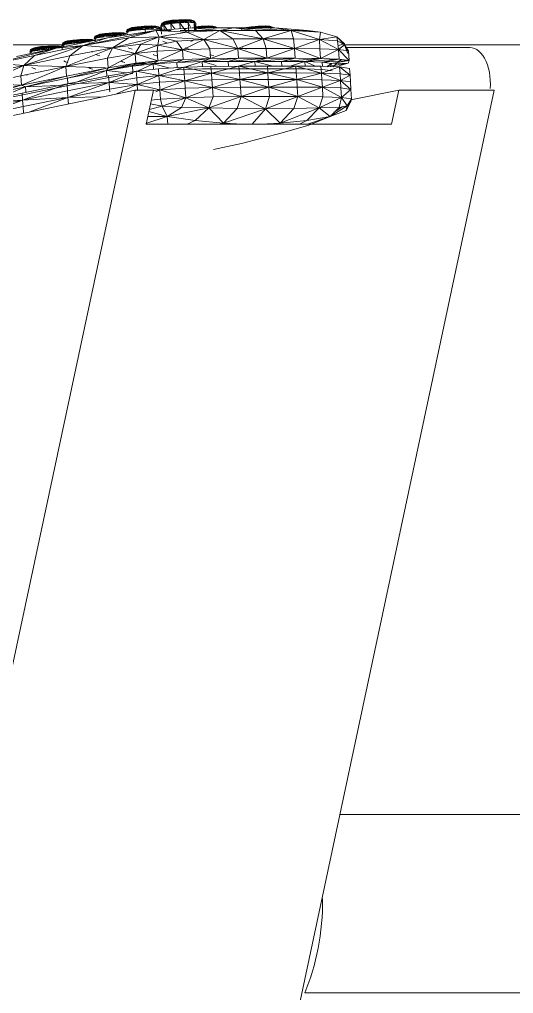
# Model space of a CAD drawing. Extents: x 4834 to 83801, y -13735 to 32221.
# Drawn here: x 13667.56 to 13673.19, y -12484.88 to -12473.78 of the extents above; entities that cross this region are included whole.
import ezdxf

# ---------------------------------------------------------------- set-up
doc = ezdxf.new("R2010")
doc.units = 0
doc.header["$LTSCALE"] = 8
doc.header["$MEASUREMENT"] = 0
doc.layers.add('ELEVATION', color=7, linetype='Continuous', lineweight=25, true_color=0xdda54b)

msp = doc.modelspace()

# ---------------------------------------------------------------- linework, layer by layer
at = {"layer": 'ELEVATION', "color": 6, "linetype": 'Continuous', "lineweight": 0}
for p, q in [((13669.36667, -12473.79464), (13669.45753, -12473.77593)), ((13669.3803, -12473.77842), (13669.45753, -12473.77593)), ((13669.45753, -12473.77593), (13669.51042, -12473.77846)), ((13669.45753, -12473.77593), (13669.47488, -12473.78443)), ((13669.45753, -12473.77593), (13669.53739, -12473.78742)), ((13668.81353, -12473.87786), (13668.78555, -12473.89146)), ((13668.81864, -12473.8804), (13668.78555, -12473.89146)), ((13668.8279, -12473.88472), (13668.78555, -12473.89146)), ((13668.8279, -12473.88472), (13668.80254, -12473.89958)), ((13668.88078, -12473.88724), (13668.80254, -12473.89958)), ((13668.81864, -12473.8804), (13668.81079, -12473.90915)), ((13668.84152, -12473.86849), (13668.81353, -12473.87786)), ((13668.97164, -12473.86853), (13668.81353, -12473.87786)), ((13668.8279, -12473.88472), (13668.81353, -12473.87786)), ((13668.81353, -12473.87786), (13668.81864, -12473.8804)), ((13668.84152, -12473.86849), (13668.81864, -12473.8804)), ((13668.81864, -12473.8804), (13668.89295, -12473.86934)), ((13668.81864, -12473.8804), (13668.88983, -12473.89739)), ((13668.97164, -12473.86853), (13668.8279, -12473.88472)), ((13668.88078, -12473.88724), (13668.8279, -12473.88472)), ((13668.84152, -12473.86849), (13668.90438, -12473.85914)), ((13668.97164, -12473.86853), (13668.84152, -12473.86849)), ((13668.84152, -12473.86849), (13668.89295, -12473.86934)), ((13668.88078, -12473.88724), (13668.86505, -12473.90256)), ((13668.97164, -12473.86853), (13668.88078, -12473.88724)), ((13668.95801, -12473.88475), (13668.88078, -12473.88724)), ((13668.89295, -12473.86934), (13668.88983, -12473.89739)), ((13668.95801, -12473.88475), (13668.88983, -12473.89782)), ((13668.90438, -12473.85914), (13668.89295, -12473.86934)), ((13668.89295, -12473.86934), (13668.98855, -12473.86126)), ((13668.89295, -12473.86934), (13668.99154, -12473.8888)), ((13668.90438, -12473.85914), (13668.98526, -12473.85231)), ((13668.97164, -12473.86853), (13668.90438, -12473.85914)), ((13668.90438, -12473.85914), (13668.98855, -12473.86126)), ((13668.97164, -12473.86853), (13668.95801, -12473.88475)), ((13669.03889, -12473.87792), (13668.95801, -12473.88475)), ((13668.97164, -12473.86853), (13669.06249, -12473.84982)), ((13668.97164, -12473.86853), (13668.98526, -12473.85231)), ((13668.97164, -12473.86853), (13669.11538, -12473.85234)), ((13668.97164, -12473.86853), (13669.12975, -12473.85921)), ((13668.97164, -12473.86853), (13669.10175, -12473.86857)), ((13668.97164, -12473.86853), (13669.03889, -12473.87792)), ((13668.98526, -12473.85231), (13669.06249, -12473.84982)), ((13668.98526, -12473.85231), (13668.98855, -12473.86126)), ((13668.98526, -12473.85231), (13669.07985, -12473.85832)), ((13668.98855, -12473.86126), (13669.07985, -12473.85832)), ((13668.98855, -12473.86126), (13668.99154, -12473.8888)), ((13668.98855, -12473.86126), (13669.08865, -12473.88567)), ((13669.03889, -12473.87792), (13668.99154, -12473.89037)), ((13668.99154, -12473.8888), (13669.08865, -12473.88567)), ((13669.10175, -12473.86857), (13669.03889, -12473.87792)), ((13669.06249, -12473.84982), (13669.11538, -12473.85234)), ((13669.06249, -12473.84982), (13669.07985, -12473.85832)), ((13669.06249, -12473.84982), (13669.14236, -12473.86131)), ((13669.07985, -12473.85832), (13669.14236, -12473.86131)), ((13669.07985, -12473.85832), (13669.08865, -12473.88567)), ((13669.07985, -12473.85832), (13669.15515, -12473.88884)), ((13669.08865, -12473.88567), (13669.15515, -12473.88884)), ((13669.12975, -12473.85921), (13669.10175, -12473.86857)), ((13669.10175, -12473.86857), (13669.12625, -12473.88048)), ((13669.11455, -12473.90025), (13669.52998, -12473.87219)), ((13669.11538, -12473.85234), (13669.14236, -12473.86131)), ((13669.11538, -12473.85234), (13669.12975, -12473.85921)), ((13669.11538, -12473.85234), (13669.15934, -12473.86942)), ((13669.12975, -12473.85921), (13669.12625, -12473.88048)), ((13669.15934, -12473.86942), (13669.12625, -12473.88048)), ((13669.12975, -12473.85921), (13669.15934, -12473.86942)), ((13669.14236, -12473.86131), (13669.15934, -12473.86942)), ((13669.14236, -12473.86131), (13669.15515, -12473.88884)), ((13669.14236, -12473.86131), (13669.17078, -12473.89461)), ((13669.15934, -12473.86942), (13669.17078, -12473.89254)), ((13669.18059, -12473.81758), (13669.17062, -12473.84704)), ((13669.19757, -12473.82569), (13669.17062, -12473.84704)), ((13669.20582, -12473.83526), (13669.17062, -12473.84704)), ((13669.17062, -12473.84704), (13669.17712, -12473.94267)), ((13669.18869, -12473.85567), (13669.17062, -12473.84704)), ((13669.17062, -12473.84704), (13669.18658, -12473.89539)), ((13669.20856, -12473.80397), (13669.18059, -12473.81758)), ((13669.21368, -12473.80651), (13669.18059, -12473.81758)), ((13669.22293, -12473.81083), (13669.18059, -12473.81758)), ((13669.19757, -12473.82569), (13669.18059, -12473.81758)), ((13669.18059, -12473.81758), (13669.20582, -12473.83526)), ((13669.19757, -12473.82569), (13669.18869, -12473.85567)), ((13669.22293, -12473.81083), (13669.19757, -12473.82569)), ((13669.27582, -12473.81336), (13669.19757, -12473.82569)), ((13669.25254, -12473.82832), (13669.19757, -12473.82569)), ((13669.21368, -12473.80651), (13669.20582, -12473.83526)), ((13669.20582, -12473.83526), (13669.28487, -12473.82351)), ((13669.20582, -12473.83526), (13669.20976, -12473.89324)), ((13669.20582, -12473.83526), (13669.24088, -12473.88927)), ((13669.23656, -12473.79461), (13669.20856, -12473.80397)), ((13669.36667, -12473.79464), (13669.20856, -12473.80397)), ((13669.22293, -12473.81083), (13669.20856, -12473.80397)), ((13669.20856, -12473.80397), (13669.21368, -12473.80651)), ((13669.23656, -12473.79461), (13669.21368, -12473.80651)), ((13669.21368, -12473.80651), (13669.28798, -12473.79546)), ((13669.21368, -12473.80651), (13669.28487, -12473.82351)), ((13669.36667, -12473.79464), (13669.22293, -12473.81083)), ((13669.27582, -12473.81336), (13669.22293, -12473.81083)), ((13669.23656, -12473.79461), (13669.29942, -12473.78525)), ((13669.36667, -12473.79464), (13669.23656, -12473.79461)), ((13669.23656, -12473.79461), (13669.28798, -12473.79546)), ((13669.27582, -12473.81336), (13669.26009, -12473.82868)), ((13669.36667, -12473.79464), (13669.27582, -12473.81336)), ((13669.35305, -12473.81087), (13669.27582, -12473.81336)), ((13669.28798, -12473.79546), (13669.28487, -12473.82351)), ((13669.35305, -12473.81087), (13669.28487, -12473.82393)), ((13669.28487, -12473.82351), (13669.38657, -12473.81491)), ((13669.28487, -12473.82351), (13669.28908, -12473.88546)), ((13669.28487, -12473.82351), (13669.33156, -12473.88217)), ((13669.29942, -12473.78525), (13669.28798, -12473.79546)), ((13669.28798, -12473.79546), (13669.38359, -12473.78738)), ((13669.28798, -12473.79546), (13669.38657, -12473.81491)), ((13669.29942, -12473.78525), (13669.3803, -12473.77842)), ((13669.36667, -12473.79464), (13669.29942, -12473.78525)), ((13669.29942, -12473.78525), (13669.38359, -12473.78738)), ((13669.36667, -12473.79464), (13669.35305, -12473.81087)), ((13669.43393, -12473.80403), (13669.35305, -12473.81087)), ((13669.36667, -12473.79464), (13669.3803, -12473.77842)), ((13669.36667, -12473.79464), (13669.51042, -12473.77846)), ((13669.36667, -12473.79464), (13669.52479, -12473.78532)), ((13669.36667, -12473.79464), (13669.49679, -12473.79468)), ((13669.36667, -12473.79464), (13669.43393, -12473.80403)), ((13669.3803, -12473.77842), (13669.38359, -12473.78738)), ((13669.3803, -12473.77842), (13669.47488, -12473.78443)), ((13669.38359, -12473.78738), (13669.47488, -12473.78443)), ((13669.38359, -12473.78738), (13669.38657, -12473.81491)), ((13669.38359, -12473.78738), (13669.48369, -12473.81178)), ((13669.43393, -12473.80403), (13669.38657, -12473.81648)), ((13669.38657, -12473.81491), (13669.48369, -12473.81178)), ((13669.38657, -12473.81491), (13669.39083, -12473.87758)), ((13669.38657, -12473.81491), (13669.46405, -12473.92038)), ((13669.49679, -12473.79468), (13669.43393, -12473.80403)), ((13669.46346, -12473.87804), (13669.43549, -12473.89165)), ((13669.49146, -12473.86868), (13669.46346, -12473.87804)), ((13669.47488, -12473.78443), (13669.53739, -12473.78742)), ((13669.47488, -12473.78443), (13669.48369, -12473.81178)), ((13669.47488, -12473.78443), (13669.55019, -12473.81496)), ((13669.48369, -12473.81178), (13669.55019, -12473.81496)), ((13669.48369, -12473.81178), (13669.49095, -12473.91867)), ((13669.48369, -12473.81178), (13669.51029, -12473.86465)), ((13669.52479, -12473.78532), (13669.49679, -12473.79468)), ((13669.49679, -12473.79468), (13669.52129, -12473.8066)), ((13669.51042, -12473.77846), (13669.53739, -12473.78742)), ((13669.51042, -12473.77846), (13669.52479, -12473.78532)), ((13669.51042, -12473.77846), (13669.55438, -12473.79553)), ((13669.52479, -12473.78532), (13669.52129, -12473.8066)), ((13669.55438, -12473.79553), (13669.52129, -12473.8066)), ((13669.52479, -12473.78532), (13669.55438, -12473.79553)), ((13669.99962, -12473.87233), (13669.52998, -12473.87219)), ((13669.53739, -12473.78742), (13669.55438, -12473.79553)), ((13669.53739, -12473.78742), (13669.55019, -12473.81496)), ((13669.53739, -12473.78742), (13669.56826, -12473.82359)), ((13669.55019, -12473.81496), (13669.55605, -12473.90129)), ((13669.55019, -12473.81496), (13669.56563, -12473.90131)), ((13669.55383, -12473.8686), (13669.63849, -12473.86145)), ((13669.62157, -12473.86871), (13669.55384, -12473.8687)), ((13669.62157, -12473.86871), (13669.55411, -12473.87269)), ((13669.55423, -12473.87449), (13669.84384, -12473.90197)), ((13669.55432, -12473.85932), (13669.6352, -12473.85249)), ((13669.62157, -12473.86871), (13669.55432, -12473.85932)), ((13669.55432, -12473.85932), (13669.63849, -12473.86145)), ((13669.55438, -12473.79553), (13669.56826, -12473.82359)), ((13669.56826, -12473.82359), (13669.55615, -12473.90129)), ((13669.56826, -12473.82359), (13669.57356, -12473.90156)), ((13669.62157, -12473.86871), (13669.71243, -12473.85)), ((13669.62157, -12473.86871), (13669.6352, -12473.85249)), ((13669.62157, -12473.86871), (13669.76532, -12473.85253)), ((13669.62157, -12473.86871), (13669.77969, -12473.85939)), ((13669.62157, -12473.86871), (13669.75169, -12473.86875)), ((13669.6352, -12473.85249), (13669.71243, -12473.85)), ((13669.6352, -12473.85249), (13669.63849, -12473.86145)), ((13669.6352, -12473.85249), (13669.72978, -12473.85851)), ((13669.63849, -12473.86145), (13669.72978, -12473.85851)), ((13669.63849, -12473.86145), (13669.68274, -12473.87224)), ((13669.71243, -12473.85), (13669.76532, -12473.85253)), ((13669.71243, -12473.85), (13669.72978, -12473.85851)), ((13669.71243, -12473.85), (13669.79229, -12473.86149)), ((13669.72978, -12473.85851), (13669.79229, -12473.86149)), ((13669.77969, -12473.85939), (13669.75169, -12473.86875)), ((13669.76532, -12473.85253), (13669.79229, -12473.86149)), ((13669.76532, -12473.85253), (13669.77969, -12473.85939)), ((13669.76532, -12473.85253), (13669.80928, -12473.8696)), ((13669.77969, -12473.85939), (13669.77619, -12473.88067)), ((13669.77969, -12473.85939), (13669.80928, -12473.8696)), ((13669.79229, -12473.86149), (13669.80928, -12473.8696)), ((13669.79229, -12473.86149), (13669.80255, -12473.8735)), ((13669.99962, -12473.87233), (13669.84384, -12473.90197)), ((13669.99962, -12473.87233), (13670.46954, -12473.87246)), ((13669.99962, -12473.87233), (13670.65823, -12473.9022)), ((13669.99962, -12473.87233), (13670.25095, -12473.90208)), ((13670.1134, -12473.87822), (13670.08542, -12473.89183)), ((13670.14139, -12473.86886), (13670.1134, -12473.87822)), ((13670.14139, -12473.86886), (13670.20425, -12473.85951)), ((13670.27151, -12473.8689), (13670.14139, -12473.86886)), ((13670.14139, -12473.86886), (13670.19282, -12473.86971)), ((13670.20425, -12473.85951), (13670.19282, -12473.86971)), ((13670.19282, -12473.86971), (13670.28842, -12473.86163)), ((13670.20425, -12473.85951), (13670.28514, -12473.85267)), ((13670.27151, -12473.8689), (13670.20425, -12473.85951)), ((13670.20425, -12473.85951), (13670.28842, -12473.86163)), ((13670.27151, -12473.8689), (13670.21238, -12473.87239)), ((13670.27151, -12473.8689), (13670.36237, -12473.85019)), ((13670.27151, -12473.8689), (13670.28514, -12473.85267)), ((13670.27151, -12473.8689), (13670.41525, -12473.85271)), ((13670.27151, -12473.8689), (13670.42962, -12473.85957)), ((13670.27151, -12473.8689), (13670.40162, -12473.86893)), ((13670.28514, -12473.85267), (13670.36237, -12473.85019)), ((13670.28514, -12473.85267), (13670.28842, -12473.86163)), ((13670.28514, -12473.85267), (13670.37971, -12473.85869)), ((13670.28842, -12473.86163), (13670.37971, -12473.85869)), ((13670.28842, -12473.86163), (13670.33268, -12473.87242)), ((13670.36237, -12473.85019), (13670.41525, -12473.85271)), ((13670.36237, -12473.85019), (13670.37971, -12473.85869)), ((13670.36237, -12473.85019), (13670.44223, -12473.86167)), ((13670.37971, -12473.85869), (13670.44223, -12473.86167)), ((13670.42962, -12473.85957), (13670.40162, -12473.86893)), ((13670.41525, -12473.85271), (13670.44223, -12473.86167)), ((13670.41525, -12473.85271), (13670.42962, -12473.85957)), ((13670.41525, -12473.85271), (13670.45922, -12473.86979)), ((13670.42962, -12473.85957), (13670.42612, -12473.88085)), ((13670.42962, -12473.85957), (13670.45922, -12473.86979)), ((13670.44223, -12473.86167), (13670.45922, -12473.86979)), ((13670.84245, -12473.90064), (13670.46954, -12473.87246)), ((13670.46954, -12473.87246), (13670.65823, -12473.9022)), ((13667.97665, -12474.10388), (13668.56217, -12473.98328)), ((13669.11455, -12473.90025), (13668.28529, -12474.07226)), ((13668.56217, -12473.98328), (13668.28529, -12474.07226)), ((13668.28529, -12474.07226), (13668.80731, -12473.98471)), ((13668.419, -12473.96697), (13668.40903, -12473.99642)), ((13668.43598, -12473.97508), (13668.40903, -12473.99642)), ((13668.44423, -12473.98465), (13668.40903, -12473.99642)), ((13668.4271, -12474.00506), (13668.40903, -12473.99642)), ((13668.44697, -12473.95336), (13668.419, -12473.96697)), ((13668.45209, -12473.9559), (13668.419, -12473.96697)), ((13668.46134, -12473.96022), (13668.419, -12473.96697)), ((13668.43598, -12473.97508), (13668.419, -12473.96697)), ((13668.419, -12473.96697), (13668.44423, -12473.98465)), ((13668.43598, -12473.97508), (13668.4271, -12474.00506)), ((13668.46134, -12473.96022), (13668.43598, -12473.97508)), ((13668.51423, -12473.96274), (13668.43598, -12473.97508)), ((13668.49095, -12473.9777), (13668.43598, -12473.97508)), ((13668.45209, -12473.9559), (13668.44423, -12473.98465)), ((13668.44423, -12473.98465), (13668.52328, -12473.97289)), ((13668.47497, -12473.94399), (13668.44697, -12473.95336)), ((13668.60508, -12473.94403), (13668.44697, -12473.95336)), ((13668.46134, -12473.96022), (13668.44697, -12473.95336)), ((13668.44697, -12473.95336), (13668.45209, -12473.9559)), ((13668.47497, -12473.94399), (13668.45209, -12473.9559)), ((13668.45209, -12473.9559), (13668.52639, -12473.94484)), ((13668.45209, -12473.9559), (13668.52328, -12473.97289)), ((13668.60508, -12473.94403), (13668.46134, -12473.96022)), ((13668.51423, -12473.96274), (13668.46134, -12473.96022)), ((13668.47497, -12473.94399), (13668.53783, -12473.93464)), ((13668.60508, -12473.94403), (13668.47497, -12473.94399)), ((13668.47497, -12473.94399), (13668.52639, -12473.94484)), ((13668.51423, -12473.96274), (13668.4985, -12473.97806)), ((13668.60508, -12473.94403), (13668.51423, -12473.96274)), ((13668.52639, -12473.94484), (13668.52328, -12473.97289)), ((13668.53783, -12473.93464), (13668.52639, -12473.94484)), ((13668.52639, -12473.94484), (13668.622, -12473.93676)), ((13668.52639, -12473.94484), (13668.62498, -12473.9643)), ((13668.53783, -12473.93464), (13668.61871, -12473.9278)), ((13668.60508, -12473.94403), (13668.53783, -12473.93464)), ((13668.53783, -12473.93464), (13668.622, -12473.93676)), ((13668.59146, -12473.96026), (13668.53902, -12473.96194)), ((13668.59146, -12473.96026), (13668.53902, -12473.9703)), ((13668.53902, -12473.97156), (13668.62498, -12473.9643)), ((13668.56217, -12473.98328), (13669.11455, -12473.90025)), ((13668.60508, -12473.94403), (13668.59146, -12473.96026)), ((13668.67234, -12473.95342), (13668.59146, -12473.96026)), ((13668.60508, -12473.94403), (13668.69594, -12473.92532)), ((13668.60508, -12473.94403), (13668.61871, -12473.9278)), ((13668.60508, -12473.94403), (13668.74882, -12473.92784)), ((13668.60508, -12473.94403), (13668.7632, -12473.93471)), ((13668.60508, -12473.94403), (13668.7352, -12473.94407)), ((13668.60508, -12473.94403), (13668.67234, -12473.95342)), ((13668.61871, -12473.9278), (13668.69594, -12473.92532)), ((13668.61871, -12473.9278), (13668.622, -12473.93676)), ((13668.61871, -12473.9278), (13668.71329, -12473.93382)), ((13668.61948, -12474.09923), (13669.15306, -12473.97341)), ((13668.61948, -12474.09923), (13668.80731, -12473.98471)), ((13668.622, -12473.93676), (13668.71329, -12473.93382)), ((13668.622, -12473.93676), (13668.62498, -12473.9643)), ((13668.622, -12473.93676), (13668.71722, -12473.95998)), ((13668.67234, -12473.95342), (13668.62498, -12473.96587)), ((13668.62498, -12473.9643), (13668.70583, -12473.96169)), ((13668.7352, -12473.94407), (13668.67234, -12473.95342)), ((13668.69594, -12473.92532), (13668.74882, -12473.92784)), ((13668.69594, -12473.92532), (13668.71329, -12473.93382)), ((13668.69594, -12473.92532), (13668.7758, -12473.93681)), ((13668.71329, -12473.93382), (13668.7758, -12473.93681)), ((13668.71329, -12473.93382), (13668.7221, -12473.96117)), ((13668.71329, -12473.93382), (13668.76143, -12473.95333)), ((13668.7632, -12473.93471), (13668.7352, -12473.94407)), ((13668.7352, -12473.94407), (13668.7597, -12473.95599)), ((13668.74882, -12473.92784), (13668.7758, -12473.93681)), ((13668.74882, -12473.92784), (13668.7632, -12473.93471)), ((13668.74882, -12473.92784), (13668.79279, -12473.94492)), ((13668.7632, -12473.93471), (13668.7597, -12473.95599)), ((13668.7632, -12473.93471), (13668.79279, -12473.94492)), ((13668.78555, -12473.89146), (13668.77558, -12473.92092)), ((13668.80254, -12473.89958), (13668.77558, -12473.92092)), ((13668.81079, -12473.90915), (13668.77558, -12473.92092)), ((13668.79365, -12473.92955), (13668.77558, -12473.92092)), ((13668.7758, -12473.93681), (13668.79279, -12473.94492)), ((13668.80254, -12473.89958), (13668.78555, -12473.89146)), ((13668.78555, -12473.89146), (13668.81079, -12473.90915)), ((13668.80254, -12473.89958), (13668.79365, -12473.92955)), ((13668.8575, -12473.9022), (13668.80254, -12473.89958)), ((13669.11455, -12473.90025), (13668.80731, -12473.98471)), ((13668.80731, -12473.98471), (13669.15306, -12473.97341)), ((13668.81079, -12473.90915), (13668.88983, -12473.89739)), ((13668.88983, -12473.89739), (13668.99154, -12473.8888)), ((13669.15306, -12473.97341), (13668.94229, -12474.05712)), ((13668.99154, -12473.8888), (13668.99456, -12473.93324)), ((13669.11455, -12473.90025), (13669.29011, -12473.90067)), ((13669.11455, -12473.90025), (13669.46763, -12473.91977)), ((13669.11455, -12473.90025), (13669.15306, -12473.97341)), ((13669.15306, -12473.97341), (13669.13725, -12474.06845)), ((13669.15306, -12473.97341), (13669.34831, -12474.02357)), ((13669.46763, -12473.91977), (13669.17078, -12473.97039)), ((13669.65973, -12474.0029), (13669.17078, -12473.97444)), ((13669.39242, -12473.90091), (13669.80255, -12473.90187)), ((13669.84384, -12473.90197), (13669.46763, -12473.91977)), ((13669.46763, -12473.91977), (13669.65973, -12474.0029)), ((13669.84384, -12473.90197), (13669.65973, -12474.0029)), ((13669.65973, -12474.0029), (13669.99324, -12473.99607)), ((13670.25095, -12473.90208), (13669.84384, -12473.90197)), ((13670.33783, -12473.99617), (13669.84384, -12473.90197)), ((13669.84384, -12473.90197), (13669.99324, -12473.99607)), ((13670.33783, -12473.99617), (13669.99324, -12473.99607)), ((13669.99324, -12473.99607), (13670.04849, -12474.10754)), ((13670.33783, -12473.99617), (13670.04849, -12474.10754)), ((13670.65823, -12473.9022), (13670.25095, -12473.90208)), ((13670.25095, -12473.90208), (13670.33783, -12473.99617)), ((13670.65823, -12473.9022), (13670.33783, -12473.99617)), ((13670.33783, -12473.99617), (13670.68245, -12473.99627)), ((13670.33783, -12473.99617), (13670.37223, -12474.10763)), ((13670.33783, -12473.99617), (13670.69597, -12474.10773)), ((13670.84245, -12473.90064), (13670.65823, -12473.9022)), ((13670.99216, -12473.91979), (13670.65823, -12473.9022)), ((13670.98091, -12474.00255), (13670.65823, -12473.9022)), ((13670.65823, -12473.9022), (13670.68245, -12473.99627)), ((13670.98091, -12474.00255), (13670.68245, -12473.99627)), ((13670.68245, -12473.99627), (13670.69597, -12474.10773)), ((13670.84245, -12473.90064), (13670.74309, -12473.90667)), ((13670.79224, -12473.90926), (13670.84245, -12473.90064)), ((13670.84245, -12473.90064), (13670.99216, -12473.91979)), ((13670.84245, -12473.90064), (13670.91275, -12473.9156)), ((13670.99216, -12473.91979), (13670.98091, -12474.00255)), ((13671.17928, -12473.97233), (13670.98091, -12474.00255)), ((13671.17928, -12473.97233), (13670.99216, -12473.91979)), ((13671.17928, -12473.97233), (13671.26661, -12474.05489)), ((13671.17928, -12473.97233), (13671.18702, -12474.0212)), ((13671.17928, -12473.97233), (13671.264, -12474.0652)), ((13660.01521, -12474.0654), (13668.08108, -12474.0654)), ((13667.97665, -12474.10388), (13667.2892, -12474.27742)), ((13667.52418, -12474.19708), (13667.97665, -12474.10388)), ((13667.61037, -12474.29896), (13668.28529, -12474.07226)), ((13667.71386, -12474.10436), (13667.68589, -12474.11796)), ((13667.71898, -12474.1069), (13667.68589, -12474.11796)), ((13667.71898, -12474.1069), (13667.71112, -12474.13565)), ((13667.74186, -12474.09499), (13667.71386, -12474.10436)), ((13667.87197, -12474.09503), (13667.71386, -12474.10436)), ((13667.72823, -12474.11122), (13667.71386, -12474.10436)), ((13667.71386, -12474.10436), (13667.71898, -12474.1069)), ((13667.74186, -12474.09499), (13667.71898, -12474.1069)), ((13667.71898, -12474.1069), (13667.79328, -12474.09584)), ((13667.71898, -12474.1069), (13667.79017, -12474.12389)), ((13667.87197, -12474.09503), (13667.72823, -12474.11122)), ((13667.7312, -12474.18638), (13668.28529, -12474.07226)), ((13667.97665, -12474.10388), (13667.7312, -12474.18638)), ((13667.74186, -12474.09499), (13667.80472, -12474.08564)), ((13667.87197, -12474.09503), (13667.74186, -12474.09499)), ((13667.74186, -12474.09499), (13667.79328, -12474.09584)), ((13667.87197, -12474.09503), (13667.78112, -12474.11374)), ((13667.79328, -12474.09584), (13667.79017, -12474.12389)), ((13667.80472, -12474.08564), (13667.79328, -12474.09584)), ((13667.79328, -12474.09584), (13667.88889, -12474.08776)), ((13667.79328, -12474.09584), (13667.89187, -12474.1153)), ((13667.80472, -12474.08564), (13667.8856, -12474.07881)), ((13667.87197, -12474.09503), (13667.80472, -12474.08564)), ((13667.80472, -12474.08564), (13667.88889, -12474.08776)), ((13667.87197, -12474.09503), (13667.85835, -12474.11125)), ((13667.93923, -12474.10442), (13667.85835, -12474.11125)), ((13667.87197, -12474.09503), (13667.96283, -12474.07632)), ((13667.87197, -12474.09503), (13667.8856, -12474.07881)), ((13667.87197, -12474.09503), (13668.01572, -12474.07884)), ((13667.87197, -12474.09503), (13668.03009, -12474.08571)), ((13667.87197, -12474.09503), (13668.00209, -12474.09507)), ((13667.87197, -12474.09503), (13667.93923, -12474.10442)), ((13667.8856, -12474.07881), (13667.96283, -12474.07632)), ((13667.8856, -12474.07881), (13667.88889, -12474.08776)), ((13667.8856, -12474.07881), (13667.98018, -12474.08482)), ((13667.88889, -12474.08776), (13667.98018, -12474.08482)), ((13667.88889, -12474.08776), (13667.89187, -12474.1153)), ((13667.88889, -12474.08776), (13667.96756, -12474.10694)), ((13667.93923, -12474.10442), (13667.90726, -12474.11282)), ((13668.00209, -12474.09507), (13667.93923, -12474.10442)), ((13667.96283, -12474.07632), (13668.01572, -12474.07884)), ((13667.96283, -12474.07632), (13667.98018, -12474.08482)), ((13667.96283, -12474.07632), (13668.04269, -12474.08781)), ((13667.97665, -12474.10388), (13668.28529, -12474.07226)), ((13667.98018, -12474.08482), (13668.04269, -12474.08781)), ((13668.03009, -12474.08571), (13668.00209, -12474.09507)), ((13668.01572, -12474.07884), (13668.04269, -12474.08781)), ((13668.01572, -12474.07884), (13668.03009, -12474.08571)), ((13668.01572, -12474.07884), (13668.05968, -12474.09592)), ((13668.05244, -12474.04246), (13668.04247, -12474.07192)), ((13668.06943, -12474.05058), (13668.04247, -12474.07192)), ((13668.07768, -12474.06015), (13668.04247, -12474.07192)), ((13668.04247, -12474.07192), (13668.04585, -12474.12158)), ((13668.06054, -12474.08055), (13668.04247, -12474.07192)), ((13668.08042, -12474.02885), (13668.05244, -12474.04246)), ((13668.08553, -12474.0314), (13668.05244, -12474.04246)), ((13668.09479, -12474.03572), (13668.05244, -12474.04246)), ((13668.06943, -12474.05058), (13668.05244, -12474.04246)), ((13668.05244, -12474.04246), (13668.07768, -12474.06015)), ((13668.06943, -12474.05058), (13668.06054, -12474.08055)), ((13668.09479, -12474.03572), (13668.06943, -12474.05058)), ((13668.14767, -12474.03824), (13668.06943, -12474.05058)), ((13668.12439, -12474.0532), (13668.06943, -12474.05058)), ((13668.08553, -12474.0314), (13668.07768, -12474.06015)), ((13668.07768, -12474.06015), (13668.15672, -12474.04839)), ((13668.10841, -12474.01949), (13668.08042, -12474.02885)), ((13668.23853, -12474.01953), (13668.08042, -12474.02885)), ((13668.09479, -12474.03572), (13668.08042, -12474.02885)), ((13668.08042, -12474.02885), (13668.08553, -12474.0314)), ((13668.10841, -12474.01949), (13668.08553, -12474.0314)), ((13668.08553, -12474.0314), (13668.15984, -12474.02034)), ((13668.08553, -12474.0314), (13668.15672, -12474.04839)), ((13668.61948, -12474.09923), (13668.08773, -12474.31108)), ((13668.23853, -12474.01953), (13668.09479, -12474.03572)), ((13668.14767, -12474.03824), (13668.09479, -12474.03572)), ((13668.10841, -12474.01949), (13668.17127, -12474.01014)), ((13668.23853, -12474.01953), (13668.10841, -12474.01949)), ((13668.10841, -12474.01949), (13668.15984, -12474.02034)), ((13668.14767, -12474.03824), (13668.13194, -12474.05356)), ((13668.28529, -12474.07226), (13668.13304, -12474.1913)), ((13668.13304, -12474.1913), (13668.61948, -12474.09923)), ((13668.23853, -12474.01953), (13668.14767, -12474.03824)), ((13668.2249, -12474.03576), (13668.14767, -12474.03824)), ((13668.15984, -12474.02034), (13668.15672, -12474.04839)), ((13668.2249, -12474.03576), (13668.15672, -12474.04882)), ((13668.15672, -12474.04839), (13668.25843, -12474.0398)), ((13668.17127, -12474.01014), (13668.15984, -12474.02034)), ((13668.15984, -12474.02034), (13668.25544, -12474.01226)), ((13668.15984, -12474.02034), (13668.25843, -12474.0398)), ((13668.17127, -12474.01014), (13668.25215, -12474.00331)), ((13668.23853, -12474.01953), (13668.17127, -12474.01014)), ((13668.17127, -12474.01014), (13668.25544, -12474.01226)), ((13668.23853, -12474.01953), (13668.2249, -12474.03576)), ((13668.30578, -12474.02892), (13668.2249, -12474.03576)), ((13668.23853, -12474.01953), (13668.32939, -12474.00082)), ((13668.23853, -12474.01953), (13668.25215, -12474.00331)), ((13668.23853, -12474.01953), (13668.38227, -12474.00334)), ((13668.23853, -12474.01953), (13668.39664, -12474.01021)), ((13668.23853, -12474.01953), (13668.36865, -12474.01957)), ((13668.23853, -12474.01953), (13668.30578, -12474.02892)), ((13668.25215, -12474.00331), (13668.32939, -12474.00082)), ((13668.25215, -12474.00331), (13668.25544, -12474.01226)), ((13668.25215, -12474.00331), (13668.34673, -12474.00932)), ((13668.25544, -12474.01226), (13668.34673, -12474.00932)), ((13668.25544, -12474.01226), (13668.25843, -12474.0398)), ((13668.25544, -12474.01226), (13668.33148, -12474.0308)), ((13668.30578, -12474.02892), (13668.25843, -12474.04137)), ((13668.28529, -12474.07226), (13668.61948, -12474.09923)), ((13668.36865, -12474.01957), (13668.30578, -12474.02892)), ((13668.32939, -12474.00082), (13668.38227, -12474.00334)), ((13668.32939, -12474.00082), (13668.34673, -12474.00932)), ((13668.32939, -12474.00082), (13668.40925, -12474.01231)), ((13668.34673, -12474.00932), (13668.40925, -12474.01231)), ((13668.34673, -12474.00932), (13668.35554, -12474.03667)), ((13668.39664, -12474.01021), (13668.36865, -12474.01957)), ((13668.38227, -12474.00334), (13668.40925, -12474.01231)), ((13668.38227, -12474.00334), (13668.39664, -12474.01021)), ((13668.38227, -12474.00334), (13668.42624, -12474.02042)), ((13668.61948, -12474.09923), (13668.56231, -12474.21751)), ((13668.61948, -12474.09923), (13668.94229, -12474.05712)), ((13668.61948, -12474.09923), (13668.87747, -12474.16513)), ((13668.81658, -12474.10621), (13668.79959, -12474.09809)), ((13668.81658, -12474.10621), (13668.84356, -12474.11517)), ((13668.94229, -12474.05712), (13668.87747, -12474.16513)), ((13669.13725, -12474.06845), (13668.87747, -12474.16513)), ((13668.94229, -12474.05712), (13669.13725, -12474.06845)), ((13669.13725, -12474.06845), (13669.13055, -12474.13805)), ((13669.13725, -12474.06845), (13669.34831, -12474.02357)), ((13669.13725, -12474.06845), (13669.41884, -12474.12039)), ((13669.21161, -12474.03232), (13669.19463, -12474.02421)), ((13669.21161, -12474.03232), (13669.23859, -12474.04128)), ((13669.65973, -12474.0029), (13669.34831, -12474.02357)), ((13669.34831, -12474.02357), (13669.41884, -12474.12039)), ((13669.65973, -12474.0029), (13669.41884, -12474.12039)), ((13669.46652, -12474.10639), (13669.44953, -12474.09828)), ((13669.46652, -12474.10639), (13669.49349, -12474.11535)), ((13669.54045, -12474.01577), (13669.51245, -12474.02513)), ((13669.65973, -12474.0029), (13669.72921, -12474.11071)), ((13669.65973, -12474.0029), (13670.04849, -12474.10754)), ((13669.72921, -12474.11071), (13670.04849, -12474.10754)), ((13669.73668, -12474.22067), (13670.04849, -12474.10754)), ((13670.05596, -12474.2175), (13670.04849, -12474.10754)), ((13670.04849, -12474.10754), (13670.3797, -12474.21759)), ((13670.04849, -12474.10754), (13670.37223, -12474.10763)), ((13670.11645, -12474.10657), (13670.09946, -12474.09846)), ((13670.11645, -12474.10657), (13670.14343, -12474.11554)), ((13670.3797, -12474.21759), (13670.37223, -12474.10763)), ((13670.37223, -12474.10763), (13670.69597, -12474.10773)), ((13670.3797, -12474.21759), (13670.69597, -12474.10773)), ((13670.98091, -12474.00255), (13670.69597, -12474.10773)), ((13670.70344, -12474.21768), (13670.69597, -12474.10773)), ((13670.69597, -12474.10773), (13670.99008, -12474.2202)), ((13670.69597, -12474.10773), (13670.98261, -12474.11024)), ((13670.98091, -12474.00255), (13671.18702, -12474.0212)), ((13670.98091, -12474.00255), (13670.98261, -12474.11024)), ((13670.98091, -12474.00255), (13671.19505, -12474.11759)), ((13671.18702, -12474.0212), (13671.264, -12474.0652)), ((13671.18702, -12474.0212), (13671.19505, -12474.11759)), ((13671.19135, -12474.07317), (13671.26661, -12474.05489)), ((13671.264, -12474.0652), (13671.19505, -12474.11759)), ((13671.26661, -12474.05489), (13671.264, -12474.0652)), ((13671.264, -12474.0652), (13671.30924, -12474.13371)), ((13671.264, -12474.0652), (13671.30116, -12474.16251)), ((13671.26661, -12474.05489), (13671.30116, -12474.16251)), ((13671.26998, -12474.0654), (13676.61681, -12474.0654)), ((13672.69371, -12474.09514), (13671.27953, -12474.09514)), ((13667.2892, -12474.27742), (13667.7312, -12474.18638)), ((13667.61037, -12474.29896), (13667.7312, -12474.18638)), ((13667.61037, -12474.29896), (13668.13304, -12474.1913)), ((13667.68589, -12474.11796), (13667.67592, -12474.14742)), ((13667.70287, -12474.12608), (13667.67592, -12474.14742)), ((13667.71112, -12474.13565), (13667.67592, -12474.14742)), ((13667.69399, -12474.15605), (13667.67592, -12474.14742)), ((13667.72823, -12474.11122), (13667.68589, -12474.11796)), ((13667.70287, -12474.12608), (13667.68589, -12474.11796)), ((13667.68589, -12474.11796), (13667.71112, -12474.13565)), ((13667.70287, -12474.12608), (13667.69399, -12474.15605)), ((13667.72823, -12474.11122), (13667.70287, -12474.12608)), ((13667.78112, -12474.11374), (13667.70287, -12474.12608)), ((13667.75784, -12474.1287), (13667.70287, -12474.12608)), ((13667.71112, -12474.13565), (13667.79017, -12474.12389)), ((13667.78112, -12474.11374), (13667.72823, -12474.11122)), ((13667.78112, -12474.11374), (13667.76539, -12474.12906)), ((13667.85835, -12474.11125), (13667.78112, -12474.11374)), ((13667.85835, -12474.11125), (13667.79017, -12474.12432)), ((13667.79017, -12474.12389), (13667.89187, -12474.1153)), ((13668.13304, -12474.1913), (13668.08773, -12474.31108)), ((13668.08773, -12474.31108), (13668.56231, -12474.21751)), ((13668.39343, -12474.14831), (13668.38182, -12474.14054)), ((13668.45002, -12474.18171), (13668.43304, -12474.17359)), ((13668.45002, -12474.18171), (13668.477, -12474.19067)), ((13668.56231, -12474.21751), (13668.87747, -12474.16513)), ((13668.56978, -12474.32747), (13668.56231, -12474.21751)), ((13668.56978, -12474.32747), (13668.87747, -12474.16513)), ((13668.87747, -12474.16513), (13669.13055, -12474.13805)), ((13668.88495, -12474.27509), (13668.87747, -12474.16513)), ((13668.87747, -12474.16513), (13669.13802, -12474.24801)), ((13669.09996, -12474.18189), (13669.08297, -12474.17378)), ((13669.09996, -12474.18189), (13669.12694, -12474.19085)), ((13669.13055, -12474.13805), (13669.41884, -12474.12039)), ((13669.13802, -12474.24801), (13669.13055, -12474.13805)), ((13669.17078, -12474.23312), (13669.41884, -12474.12039)), ((13669.35189, -12474.26514), (13669.73668, -12474.22067)), ((13669.41884, -12474.12039), (13669.72921, -12474.11071)), ((13669.42631, -12474.23035), (13669.41884, -12474.12039)), ((13669.41884, -12474.12039), (13669.73668, -12474.22067)), ((13669.42631, -12474.23035), (13669.73668, -12474.22067)), ((13669.64195, -12474.25608), (13670.05596, -12474.2175)), ((13669.64195, -12474.25608), (13669.73668, -12474.22067)), ((13669.73668, -12474.22067), (13669.72921, -12474.11071)), ((13669.7499, -12474.18208), (13669.73291, -12474.17396)), ((13669.73668, -12474.22067), (13670.05596, -12474.2175)), ((13669.7499, -12474.18208), (13669.77687, -12474.19104)), ((13669.94034, -12474.25312), (13670.05596, -12474.2175)), ((13669.94034, -12474.25312), (13670.3797, -12474.21759)), ((13670.05596, -12474.2175), (13670.3797, -12474.21759)), ((13670.2429, -12474.25321), (13670.3797, -12474.21759)), ((13670.2429, -12474.25321), (13670.70344, -12474.21768)), ((13670.3797, -12474.21759), (13670.70344, -12474.21768)), ((13670.54546, -12474.25329), (13670.70344, -12474.21768)), ((13670.54546, -12474.25329), (13670.99008, -12474.2202)), ((13670.70344, -12474.21768), (13670.99008, -12474.2202)), ((13670.81335, -12474.25564), (13670.99008, -12474.2202)), ((13670.99008, -12474.2202), (13670.98261, -12474.11024)), ((13670.98261, -12474.11024), (13671.19505, -12474.11759)), ((13670.99008, -12474.2202), (13671.19505, -12474.11759)), ((13670.99008, -12474.2202), (13671.20252, -12474.22755)), ((13671.20252, -12474.22755), (13671.19505, -12474.11759)), ((13671.19505, -12474.11759), (13671.31672, -12474.24366)), ((13671.19505, -12474.11759), (13671.30924, -12474.13371)), ((13671.31672, -12474.24366), (13671.30924, -12474.13371)), ((13667.61037, -12474.29896), (13667.1475, -12474.50474)), ((13667.17884, -12474.38784), (13667.61037, -12474.29896)), ((13667.2892, -12474.27742), (13667.61037, -12474.29896)), ((13667.61037, -12474.29896), (13667.57553, -12474.41658)), ((13667.57553, -12474.41658), (13668.08773, -12474.31108)), ((13667.58301, -12474.52654), (13668.08773, -12474.31108)), ((13667.61037, -12474.29896), (13668.08773, -12474.31108)), ((13667.71691, -12474.33271), (13667.69993, -12474.32459)), ((13668.08347, -12474.25721), (13668.06648, -12474.24909)), ((13668.08347, -12474.25721), (13668.11045, -12474.26617)), ((13668.09521, -12474.42104), (13668.08773, -12474.31108)), ((13668.08773, -12474.31108), (13668.53902, -12474.32642)), ((13668.09521, -12474.42104), (13668.56978, -12474.32747)), ((13668.36685, -12474.33289), (13668.34986, -12474.32478)), ((13668.55139, -12474.3559), (13668.88495, -12474.27509)), ((13668.55139, -12474.3559), (13668.84594, -12474.30694)), ((13668.55139, -12474.3559), (13668.56978, -12474.32747)), ((13668.56576, -12474.35291), (13668.9339, -12474.27709)), ((13668.56978, -12474.32747), (13668.88495, -12474.27509)), ((13668.7334, -12474.25739), (13668.71642, -12474.24928)), ((13668.7334, -12474.25739), (13668.76038, -12474.26636)), ((13668.84594, -12474.30694), (13669.13802, -12474.24801)), ((13668.84594, -12474.30694), (13668.88495, -12474.27509)), ((13669.08246, -12474.28163), (13668.84594, -12474.30694)), ((13668.84594, -12474.30694), (13669.08246, -12474.28163)), ((13668.84594, -12474.30694), (13668.85032, -12474.37142)), ((13668.85032, -12474.37142), (13668.84594, -12474.30694)), ((13668.9339, -12474.27709), (13668.85521, -12474.28229)), ((13668.88495, -12474.27509), (13669.13802, -12474.24801)), ((13668.9339, -12474.27709), (13668.88495, -12474.27387)), ((13669.08246, -12474.28163), (13668.91126, -12474.36249)), ((13668.9339, -12474.27709), (13669.00111, -12474.26324)), ((13668.9339, -12474.27709), (13668.98093, -12474.2925)), ((13668.9339, -12474.27709), (13669.00206, -12474.27719)), ((13669.02112, -12474.28514), (13669.09477, -12474.27418)), ((13669.08246, -12474.28163), (13669.42631, -12474.23035)), ((13669.13802, -12474.24801), (13669.08246, -12474.28163)), ((13669.35189, -12474.26514), (13669.08246, -12474.28163)), ((13669.08246, -12474.28163), (13669.08667, -12474.34372)), ((13669.08246, -12474.28163), (13669.08667, -12474.34372)), ((13669.27791, -12474.32938), (13669.08246, -12474.28163)), ((13669.13802, -12474.24801), (13669.42631, -12474.23035)), ((13669.14411, -12474.33757), (13669.4324, -12474.31992)), ((13669.4324, -12474.31992), (13669.14941, -12474.41569)), ((13669.35189, -12474.26514), (13669.42631, -12474.23035)), ((13669.64195, -12474.25608), (13669.35189, -12474.26514)), ((13669.35189, -12474.26514), (13669.35593, -12474.3246)), ((13669.4324, -12474.31992), (13669.74276, -12474.31023)), ((13669.4324, -12474.31992), (13669.74807, -12474.38835)), ((13669.4324, -12474.31992), (13669.43771, -12474.39804)), ((13669.64195, -12474.25608), (13669.4327, -12474.32434)), ((13669.64195, -12474.25608), (13669.94034, -12474.25312)), ((13669.64195, -12474.25608), (13669.64583, -12474.31326)), ((13669.64195, -12474.25608), (13669.80255, -12474.29873)), ((13669.74276, -12474.31023), (13670.06204, -12474.30707)), ((13669.74276, -12474.31023), (13669.74807, -12474.38835)), ((13670.06204, -12474.30707), (13669.74807, -12474.38835)), ((13670.2429, -12474.25321), (13669.94034, -12474.25312)), ((13669.94034, -12474.25312), (13669.94409, -12474.30824)), ((13670.2429, -12474.25321), (13670.05132, -12474.30717)), ((13670.06204, -12474.30707), (13670.38578, -12474.30716)), ((13670.06204, -12474.30707), (13670.39109, -12474.38528)), ((13670.06204, -12474.30707), (13670.06735, -12474.38519)), ((13670.2429, -12474.25321), (13670.24657, -12474.30712)), ((13670.2429, -12474.25321), (13670.54546, -12474.25329)), ((13670.2429, -12474.25321), (13670.43431, -12474.30524)), ((13670.38578, -12474.30716), (13670.70952, -12474.30725)), ((13670.38578, -12474.30716), (13670.39109, -12474.38528)), ((13670.70952, -12474.30725), (13670.39109, -12474.38528)), ((13670.81335, -12474.25564), (13670.54546, -12474.25329)), ((13670.54546, -12474.25329), (13670.54913, -12474.30721)), ((13670.81335, -12474.25564), (13670.64709, -12474.30723)), ((13670.70952, -12474.30725), (13670.99616, -12474.30976)), ((13670.70952, -12474.30725), (13671.00147, -12474.38788)), ((13670.70952, -12474.30725), (13670.71483, -12474.38537)), ((13670.81335, -12474.25564), (13671.20252, -12474.22755)), ((13670.81335, -12474.25564), (13670.81692, -12474.30819)), ((13670.81335, -12474.25564), (13671.01189, -12474.26252)), ((13670.81335, -12474.25564), (13670.93415, -12474.30922)), ((13670.99616, -12474.30976), (13671.2086, -12474.31712)), ((13670.99616, -12474.30976), (13671.00147, -12474.38788)), ((13671.2086, -12474.31712), (13671.00147, -12474.38788)), ((13671.01189, -12474.26252), (13671.20252, -12474.22755)), ((13671.01189, -12474.26252), (13671.31672, -12474.24366)), ((13671.11862, -12474.27758), (13671.01189, -12474.26252)), ((13671.01189, -12474.26252), (13671.01515, -12474.31042)), ((13671.06607, -12474.31746), (13671.11107, -12474.30449)), ((13671.11862, -12474.27758), (13671.06761, -12474.31224)), ((13671.11862, -12474.27758), (13671.11107, -12474.30449)), ((13671.11862, -12474.27758), (13671.31672, -12474.24366)), ((13671.11862, -12474.27758), (13671.30863, -12474.27247)), ((13671.12035, -12474.30299), (13671.30863, -12474.27247)), ((13671.22537, -12474.23078), (13671.13245, -12474.31448)), ((13671.30863, -12474.27247), (13671.19964, -12474.30388)), ((13671.20252, -12474.22755), (13671.31672, -12474.24366)), ((13671.2086, -12474.31712), (13671.3228, -12474.33323)), ((13671.2086, -12474.31712), (13671.32811, -12474.41135)), ((13671.2086, -12474.31712), (13671.21391, -12474.39523)), ((13671.31672, -12474.24366), (13671.30863, -12474.27247)), ((13667.1475, -12474.50474), (13667.57553, -12474.41658)), ((13667.58301, -12474.52654), (13667.57553, -12474.41658)), ((13667.58301, -12474.52654), (13668.09521, -12474.42104)), ((13667.62917, -12474.54194), (13668.09521, -12474.42104)), ((13667.64289, -12474.41195), (13667.64259, -12474.41557)), ((13667.71691, -12474.33271), (13667.74389, -12474.34167)), ((13668.10786, -12474.44335), (13668.09521, -12474.42104)), ((13668.10129, -12474.51061), (13668.57587, -12474.41704)), ((13668.10786, -12474.44335), (13668.53902, -12474.33519)), ((13668.55139, -12474.3559), (13668.10786, -12474.44335)), ((13668.11355, -12474.52706), (13668.55708, -12474.43961)), ((13668.55139, -12474.3559), (13668.21093, -12474.48899)), ((13668.36685, -12474.33289), (13668.39383, -12474.34185)), ((13668.55139, -12474.3559), (13668.55582, -12474.42099)), ((13668.55139, -12474.3559), (13668.78266, -12474.38267)), ((13668.55708, -12474.43961), (13668.85163, -12474.39065)), ((13668.57587, -12474.41704), (13668.89103, -12474.36465)), ((13668.57587, -12474.41704), (13668.58118, -12474.49515)), ((13668.89103, -12474.36465), (13668.58118, -12474.49515)), ((13668.58118, -12474.49515), (13668.89634, -12474.44277)), ((13668.89103, -12474.36465), (13669.14411, -12474.33757)), ((13668.89103, -12474.36465), (13669.14941, -12474.41569)), ((13668.89103, -12474.36465), (13668.89634, -12474.44277)), ((13669.14941, -12474.41569), (13668.89634, -12474.44277)), ((13668.90148, -12474.51838), (13668.89634, -12474.44277)), ((13668.90148, -12474.51838), (13669.14941, -12474.41569)), ((13669.14411, -12474.33757), (13669.14941, -12474.41569)), ((13669.14941, -12474.41569), (13669.43771, -12474.39804)), ((13669.15455, -12474.49131), (13669.14941, -12474.41569)), ((13669.14941, -12474.41569), (13669.44285, -12474.47365)), ((13669.35758, -12474.34884), (13669.64764, -12474.33979)), ((13669.74807, -12474.38835), (13669.43771, -12474.39804)), ((13669.44285, -12474.47365), (13669.43771, -12474.39804)), ((13669.44285, -12474.47365), (13669.74807, -12474.38835)), ((13669.64764, -12474.33979), (13669.94603, -12474.33683)), ((13669.74807, -12474.38835), (13670.06735, -12474.38519)), ((13669.75321, -12474.46397), (13669.74807, -12474.38835)), ((13669.74807, -12474.38835), (13670.07249, -12474.4608)), ((13669.94603, -12474.33683), (13670.24859, -12474.33692)), ((13670.07249, -12474.4608), (13670.06735, -12474.38519)), ((13670.39109, -12474.38528), (13670.06735, -12474.38519)), ((13670.07249, -12474.4608), (13670.39109, -12474.38528)), ((13670.24859, -12474.33692), (13670.55115, -12474.337)), ((13670.39623, -12474.46089), (13670.39109, -12474.38528)), ((13670.39109, -12474.38528), (13670.71997, -12474.46098)), ((13670.39109, -12474.38528), (13670.71483, -12474.38537)), ((13670.55115, -12474.337), (13670.81904, -12474.33935)), ((13670.71997, -12474.46098), (13670.71483, -12474.38537)), ((13671.00147, -12474.38788), (13670.71483, -12474.38537)), ((13670.71997, -12474.46098), (13671.00147, -12474.38788)), ((13670.81904, -12474.33935), (13671.01758, -12474.34622)), ((13671.00661, -12474.46349), (13671.00147, -12474.38788)), ((13671.00147, -12474.38788), (13671.21905, -12474.47085)), ((13671.00147, -12474.38788), (13671.21391, -12474.39523)), ((13671.01758, -12474.34622), (13671.12431, -12474.36129)), ((13671.21905, -12474.47085), (13671.21391, -12474.39523)), ((13671.32811, -12474.41135), (13671.21391, -12474.39523)), ((13671.21905, -12474.47085), (13671.32811, -12474.41135)), ((13671.3228, -12474.33323), (13671.32811, -12474.41135)), ((13671.33325, -12474.48696), (13671.32811, -12474.41135)), ((13667.1475, -12474.50474), (13667.58301, -12474.52654)), ((13667.15497, -12474.6147), (13667.58301, -12474.52654)), ((13667.22914, -12474.62434), (13667.58301, -12474.52654)), ((13667.62917, -12474.54194), (13667.22914, -12474.62434)), ((13667.62917, -12474.54194), (13667.32298, -12474.67092)), ((13667.62917, -12474.54194), (13667.58301, -12474.52654)), ((13667.58909, -12474.61611), (13668.10129, -12474.51061)), ((13668.10129, -12474.51061), (13667.5944, -12474.69422)), ((13667.62917, -12474.54194), (13668.10786, -12474.44335)), ((13667.62917, -12474.54194), (13668.00528, -12474.53038)), ((13667.62917, -12474.54194), (13667.63327, -12474.6022)), ((13667.63486, -12474.62565), (13668.11355, -12474.52706)), ((13668.10129, -12474.51061), (13668.58118, -12474.49515)), ((13668.10129, -12474.51061), (13668.1066, -12474.58873)), ((13668.58118, -12474.49515), (13668.1066, -12474.58873)), ((13668.10786, -12474.44335), (13668.11232, -12474.50889)), ((13668.11174, -12474.66434), (13668.58118, -12474.49515)), ((13668.58632, -12474.57077), (13668.58118, -12474.49515)), ((13668.58118, -12474.49515), (13668.90148, -12474.51838)), ((13668.58632, -12474.57077), (13668.90148, -12474.51838)), ((13668.66441, -12474.6242), (13668.90148, -12474.51838)), ((13668.90148, -12474.51838), (13669.15455, -12474.49131)), ((13669.16038, -12474.57701), (13668.90148, -12474.51838)), ((13668.9057, -12474.58041), (13668.90148, -12474.51838)), ((13669.15455, -12474.49131), (13669.44285, -12474.47365)), ((13669.16038, -12474.57701), (13669.15455, -12474.49131)), ((13669.17078, -12474.5732), (13669.44285, -12474.47365)), ((13669.44285, -12474.47365), (13669.75321, -12474.46397)), ((13669.75903, -12474.54967), (13669.44285, -12474.47365)), ((13669.44867, -12474.55935), (13669.44285, -12474.47365)), ((13669.75903, -12474.54967), (13669.44867, -12474.55935)), ((13669.45603, -12474.66773), (13669.75903, -12474.54967)), ((13669.75321, -12474.46397), (13670.07249, -12474.4608)), ((13669.75903, -12474.54967), (13669.75321, -12474.46397)), ((13669.75903, -12474.54967), (13670.07249, -12474.4608)), ((13669.75903, -12474.54967), (13670.07831, -12474.5465)), ((13669.7664, -12474.65805), (13669.75903, -12474.54967)), ((13669.75903, -12474.54967), (13670.08568, -12474.65488)), ((13670.40206, -12474.54659), (13670.07249, -12474.4608)), ((13670.07831, -12474.5465), (13670.07249, -12474.4608)), ((13670.07249, -12474.4608), (13670.39623, -12474.46089)), ((13670.08568, -12474.65488), (13670.07831, -12474.5465)), ((13670.40206, -12474.54659), (13670.07831, -12474.5465)), ((13670.08568, -12474.65488), (13670.40206, -12474.54659)), ((13670.40206, -12474.54659), (13670.39623, -12474.46089)), ((13670.39623, -12474.46089), (13670.71997, -12474.46098)), ((13670.40206, -12474.54659), (13670.71997, -12474.46098)), ((13670.40942, -12474.65497), (13670.40206, -12474.54659)), ((13670.40206, -12474.54659), (13670.73316, -12474.65506)), ((13670.40206, -12474.54659), (13670.7258, -12474.54668)), ((13671.01244, -12474.54919), (13670.71997, -12474.46098)), ((13670.7258, -12474.54668), (13670.71997, -12474.46098)), ((13670.71997, -12474.46098), (13671.00661, -12474.46349)), ((13670.73316, -12474.65506), (13670.7258, -12474.54668)), ((13671.01244, -12474.54919), (13670.7258, -12474.54668)), ((13670.73316, -12474.65506), (13671.01244, -12474.54919)), ((13671.01244, -12474.54919), (13671.00661, -12474.46349)), ((13671.00661, -12474.46349), (13671.21905, -12474.47085)), ((13671.01244, -12474.54919), (13671.21905, -12474.47085)), ((13671.0198, -12474.65757), (13671.01244, -12474.54919)), ((13671.01244, -12474.54919), (13671.23224, -12474.66493)), ((13671.01244, -12474.54919), (13671.22487, -12474.55655)), ((13671.33907, -12474.57266), (13671.21905, -12474.47085)), ((13671.22487, -12474.55655), (13671.21905, -12474.47085)), ((13671.21905, -12474.47085), (13671.33325, -12474.48696)), ((13671.33907, -12474.57266), (13671.33325, -12474.48696)), ((13668.87646, -12474.58041), (13657.00054, -12477.03344)), ((13665.52871, -12490.28771), (13668.87646, -12474.58041)), ((13667.16106, -12474.70427), (13667.58909, -12474.61611)), ((13667.23483, -12474.70805), (13667.63486, -12474.62565)), ((13667.58909, -12474.61611), (13667.5944, -12474.69422)), ((13667.5944, -12474.69422), (13668.1066, -12474.58873)), ((13667.5944, -12474.69422), (13668.11174, -12474.66434)), ((13667.59954, -12474.76984), (13668.11174, -12474.66434)), ((13667.67892, -12474.82776), (13668.11174, -12474.66434)), ((13668.11174, -12474.66434), (13668.1066, -12474.58873)), ((13668.11174, -12474.66434), (13668.58632, -12474.57077)), ((13668.50099, -12474.65796), (13668.11174, -12474.66434)), ((13668.1167, -12474.73734), (13668.11174, -12474.66434)), ((13668.58845, -12474.6022), (13668.58632, -12474.57077)), ((13668.87646, -12474.58041), (13669.08698, -12474.58041)), ((13669.00423, -12474.96869), (13669.08698, -12474.58041)), ((13669.16038, -12474.57701), (13669.08601, -12474.58496)), ((13669.11468, -12474.6022), (13669.16038, -12474.57701)), ((13669.16774, -12474.68539), (13669.16038, -12474.57701)), ((13669.17078, -12474.57637), (13669.44867, -12474.55935)), ((13669.17078, -12474.5802), (13669.45603, -12474.66773)), ((13669.45603, -12474.66773), (13669.44867, -12474.55935)), ((13669.45603, -12474.66773), (13669.7664, -12474.65805)), ((13672.97222, -12474.58041), (13669.62447, -12490.28771)), ((13669.71933, -12474.78498), (13670.08568, -12474.65488)), ((13669.71933, -12474.78498), (13669.7664, -12474.65805)), ((13669.7664, -12474.65805), (13670.08568, -12474.65488)), ((13670.03975, -12474.79083), (13670.08568, -12474.65488)), ((13670.36372, -12474.79432), (13670.08568, -12474.65488)), ((13670.08568, -12474.65488), (13670.40942, -12474.65497)), ((13670.36372, -12474.79432), (13670.40942, -12474.65497)), ((13670.36372, -12474.79432), (13670.73316, -12474.65506)), ((13670.40942, -12474.65497), (13670.73316, -12474.65506)), ((13670.68723, -12474.79102), (13670.73316, -12474.65506)), ((13670.97792, -12474.78461), (13670.73316, -12474.65506)), ((13670.73316, -12474.65506), (13671.0198, -12474.65757)), ((13670.97792, -12474.78461), (13671.0198, -12474.65757)), ((13670.97792, -12474.78461), (13671.23224, -12474.66493)), ((13671.0198, -12474.65757), (13671.23224, -12474.66493)), ((13671.20344, -12474.7788), (13671.23224, -12474.66493)), ((13671.23224, -12474.66493), (13671.22487, -12474.55655)), ((13671.33907, -12474.57266), (13671.22487, -12474.55655)), ((13671.23224, -12474.66493), (13671.33907, -12474.57266)), ((13671.29558, -12474.75928), (13671.23224, -12474.66493)), ((13671.23224, -12474.66493), (13671.34644, -12474.68104)), ((13671.33864, -12474.69303), (13671.88391, -12474.58041)), ((13671.34644, -12474.68104), (13671.33907, -12474.57266)), ((13671.88391, -12474.58041), (13671.80115, -12474.96869)), ((13671.88391, -12474.58041), (13672.97222, -12474.58041)), ((13667.16106, -12474.70427), (13667.5944, -12474.69422)), ((13667.5944, -12474.69422), (13667.16637, -12474.78239)), ((13667.1715, -12474.858), (13667.5944, -12474.69422)), ((13667.1715, -12474.858), (13667.59954, -12474.76984)), ((13667.59954, -12474.76984), (13667.5944, -12474.69422)), ((13667.60452, -12474.84313), (13667.59954, -12474.76984)), ((13669.18737, -12474.76254), (13669.03936, -12474.80386)), ((13669.18737, -12474.76254), (13669.05341, -12474.73794)), ((13669.0622, -12474.69668), (13669.16774, -12474.68539)), ((13669.16774, -12474.68539), (13669.45603, -12474.66773)), ((13669.18737, -12474.76254), (13669.16774, -12474.68539)), ((13669.18737, -12474.76254), (13669.45603, -12474.66773)), ((13669.24146, -12474.88209), (13669.18737, -12474.76254)), ((13669.40646, -12474.78118), (13669.18737, -12474.76254)), ((13669.40646, -12474.78118), (13669.45603, -12474.66773)), ((13669.71933, -12474.78498), (13669.45603, -12474.66773)), ((13671.10078, -12474.88096), (13671.29558, -12474.75928)), ((13671.14775, -12474.83421), (13671.24673, -12474.76963)), ((13671.29558, -12474.75928), (13671.20344, -12474.7788)), ((13671.28303, -12474.81248), (13671.33835, -12474.70984)), ((13671.28303, -12474.81248), (13671.29558, -12474.75928)), ((13671.29558, -12474.75928), (13671.34644, -12474.68104)), ((13671.29558, -12474.75928), (13671.33835, -12474.70984)), ((13671.34644, -12474.68104), (13671.33835, -12474.70984)), ((13669.00144, -12474.96024), (13669.24146, -12474.88209)), ((13669.02295, -12474.88083), (13669.24146, -12474.88209)), ((13669.24146, -12474.88209), (13669.03498, -12474.82438)), ((13669.24146, -12474.88209), (13669.40646, -12474.78118)), ((13669.71933, -12474.78498), (13669.24146, -12474.88209)), ((13669.25194, -12474.96869), (13669.24146, -12474.88209)), ((13669.56184, -12474.92633), (13669.24146, -12474.88209)), ((13669.71933, -12474.78498), (13669.40646, -12474.78118)), ((13669.71933, -12474.78498), (13669.56184, -12474.92633)), ((13669.88569, -12474.95926), (13669.71933, -12474.78498)), ((13670.03975, -12474.79083), (13669.71933, -12474.78498)), ((13669.88569, -12474.95926), (13670.03975, -12474.79083)), ((13670.36372, -12474.79432), (13669.88569, -12474.95926)), ((13670.36372, -12474.79432), (13670.03975, -12474.79083)), ((13670.36372, -12474.79432), (13670.21401, -12474.96869)), ((13670.68723, -12474.79102), (13670.36372, -12474.79432)), ((13670.53317, -12474.95945), (13670.36372, -12474.79432)), ((13670.97792, -12474.78461), (13670.53317, -12474.95945)), ((13670.53317, -12474.95945), (13670.68723, -12474.79102)), ((13670.97792, -12474.78461), (13670.68723, -12474.79102)), ((13670.97792, -12474.78461), (13670.83602, -12474.92628)), ((13671.10078, -12474.88096), (13670.83602, -12474.92628)), ((13670.85751, -12474.98174), (13671.10078, -12474.88096)), ((13671.20344, -12474.7788), (13670.97792, -12474.78461)), ((13671.10078, -12474.88096), (13670.97792, -12474.78461)), ((13671.10078, -12474.88096), (13671.20344, -12474.7788)), ((13671.28303, -12474.81248), (13671.10078, -12474.88096)), ((13671.80115, -12474.96869), (13669.00423, -12474.96869)), ((13669.47162, -12474.96869), (13669.56184, -12474.92633)), ((13669.88569, -12474.95926), (13669.56184, -12474.92633)), ((13669.83089, -12474.96869), (13669.88569, -12474.95926)), ((13670.1095, -12474.96869), (13669.88569, -12474.95926)), ((13670.53317, -12474.95945), (13670.312, -12474.96869)), ((13670.83602, -12474.92628), (13670.53317, -12474.95945)), ((13670.85751, -12474.98174), (13670.55352, -12475.06656)), ((13670.7506, -12474.96869), (13670.83602, -12474.92628)), ((13670.84208, -12474.96869), (13671.06607, -12474.89273)), ((13670.55352, -12475.06656), (13670.08983, -12475.18943)), ((13670.08983, -12475.18943), (13669.77077, -12475.25828)), ((13671.2122, -12482.83824), (13690.21158, -12482.83824)), ((13670.81118, -12484.87183), (13690.17741, -12484.87183))]:
    msp.add_line(p, q, dxfattribs=at)
for centre, major_axis, start_param, end_param in [((13672.69371, -12474.50442), (0, 0.40928), 4.56851512, 6.40111083), ((13670.00948, -12483.81321), (0, 1.75337), 4.0641738, 4.72245221)]:
    msp.add_ellipse(centre, major_axis=major_axis, ratio=0.57357644, start_param=start_param, end_param=end_param, dxfattribs=at)

doc.saveas('drawing.dxf')
